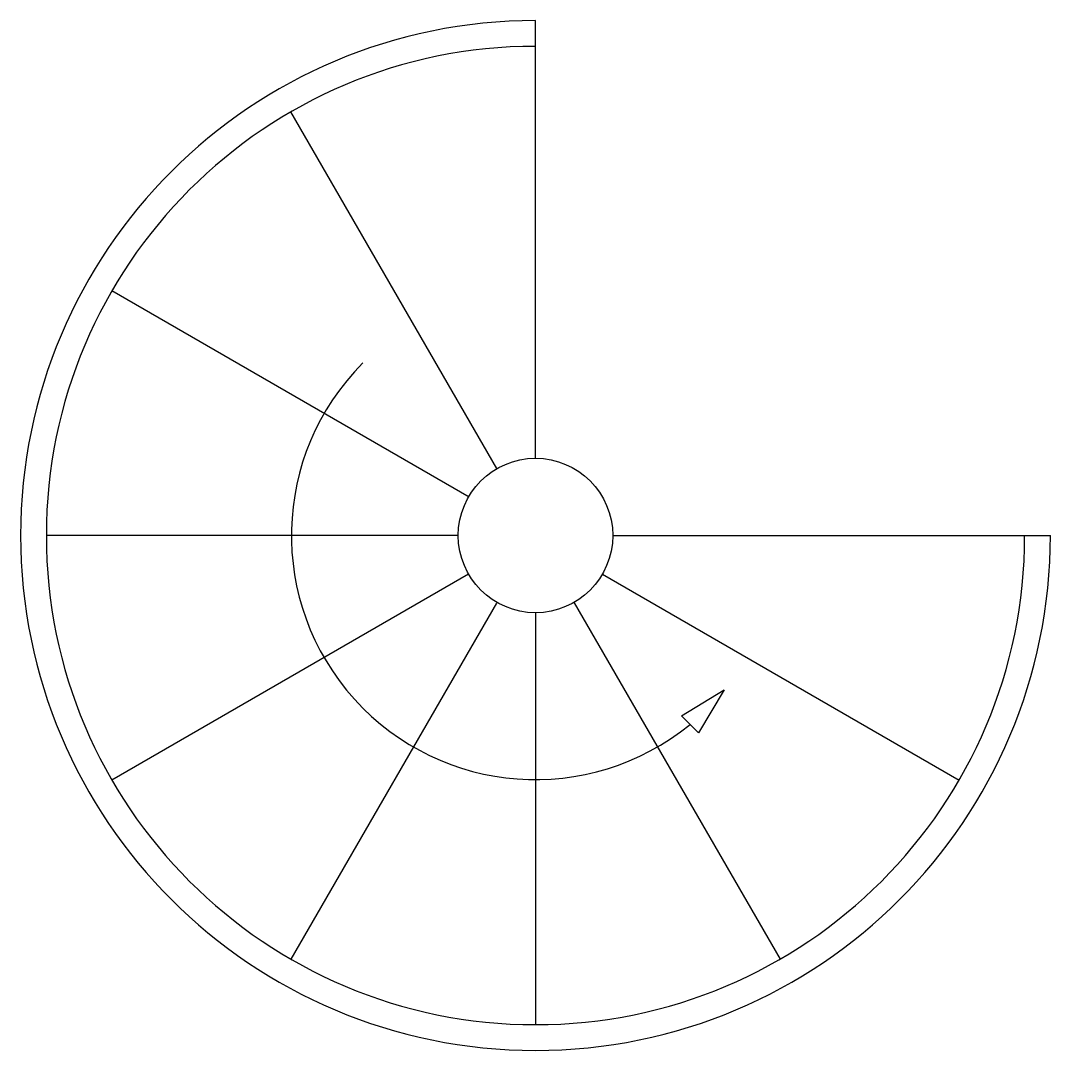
# Model space of a CAD drawing. Extents: x -30 to 30, y -30 to 30.
import ezdxf

# ---------------------------------------------------------------- set-up
doc = ezdxf.new("R2010")
doc.units = 0
doc.header["$MEASUREMENT"] = 0
doc.layers.get('0').update_dxf_attribs({"linetype": 'CONTINUOUS'})

msp = doc.modelspace()

# ---------------------------------------------------------------- linework, layer by layer
for p, q in [((0, 4.5), (0, 30)), ((-2.2579, 3.91), (-14.25, 24.681)), ((-3.8566, 2.226), (-24.6818, 14.25)), ((-4.5, 0), (-28.5, 0)), ((4.5, 0), (30, 0)), ((-3.8954, -2.2492), (-24.6818, -14.2502)), ((3.8999, -2.2518), (24.6817, -14.2502)), ((-2.2755, -3.9415), (-14.25, -24.6819)), ((2.2614, -3.9171), (14.25, -24.6819)), ((0, -4.5002), (0, -28.5002)), ((8.5, -10.5002), (11, -9.0002)), ((11, -9.0002), (9.5, -11.5002)), ((9, -11.0002), (8.5, -10.5002)), ((9, -11.0002), (9.5, -11.5002))]:
    msp.add_line(p, q)
msp.add_circle((0, 0), 4.5)
for radius, start, end in [(30, 90, 0), (28.5, 90, 0), (14.2215, 135, 309.2894)]:
    msp.add_arc((0, 0), radius, start, end)

doc.saveas('drawing.dxf')
